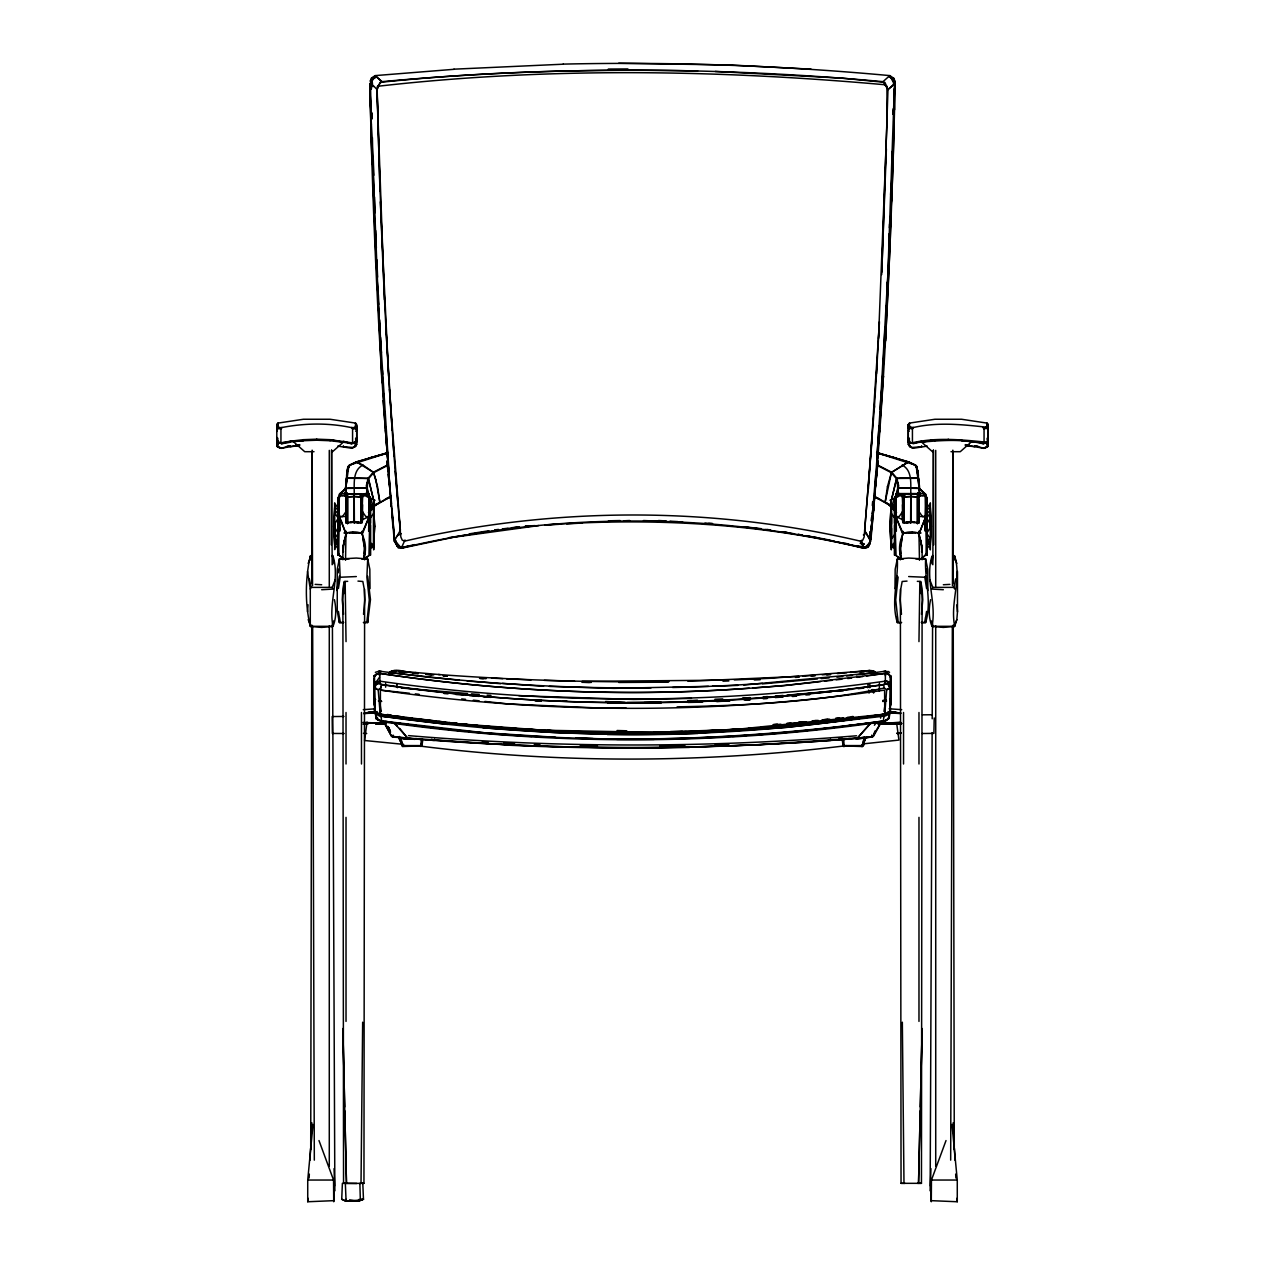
<?xml version="1.0" encoding="UTF-8"?>
<svg xmlns="http://www.w3.org/2000/svg" width="1265" height="1265" viewBox="0 0 1265 1265"><rect width="100%" height="100%" fill="white"/><g stroke="black" fill="none" stroke-linecap="round" stroke-linejoin="round"><path stroke-width="1.5" d="M337.692 446.118L351.812 448.284L355.75 446.102L356.714 444.315L356.714 424.55L355.528 423.095L330.07 419.253L303.442 419.253L277.984 423.095L276.798 424.55L276.798 446.324L281.146 448.332L299.631 444.948M276.798 442.307L277.984 443.209L277.984 447.225L281.146 448.332L290.112 445.77L290.112 446.719L299.631 445.644M356.714 425.704L355.528 423.095L355.528 426.416L356.714 427.87L356.714 441.295L354.406 443.193L330.07 439.682L316.756 439.161L303.442 439.682L303.442 440.742L280.941 442.876L276.798 441.295L276.798 437.469L277.984 438.433M334.434 599.673C336.284 608.449 336.458 617.905 333.011 626.317L321.658 627.424L310.289 626.317C304.897 603.784 305.229 578.706 310.289 556.094L311.111 555.509L308.17 563.478M318.986 1140.556L333.549 1180.039L333.707 1200.659L307.727 1201.75L307.727 1180.039L313.024 1124.395M307.522 571.448L310.289 589.079L310.289 626.317L333.011 626.317C328.188 602.757 340.143 579.038 333.011 556.094L332.189 555.509L333.96 562.482M310.289 559.984L310.289 556.094M356.714 440.046L354.406 443.193L351.607 443.73L343.4 441.216L343.4 442.276L330.07 440.742L330.07 439.682L351.607 443.73L352.571 442.876L352.571 428.898L351.433 427.491L356.714 427.87L355.591 428.582C331.588 422.7 306.272 422.826 282.079 427.491L280.941 428.898L280.941 442.876L290.112 441.216L316.756 440.22L316.756 439.161M329.28 1166.109L329.28 625.859M329.28 586.422L329.28 450.372M333.011 563.874L333.011 556.094M333.707 1200.659L333.707 1201.75L334.355 1189.922M334.703 521.623L334.703 549.643L334.83 541.847M334.656 509.4L334.703 502.885L334.83 547.081L333.707 526.272L334.83 505.447L334.83 507.834M337.945 525.244L337.945 555.224L337.945 548.678L334.703 544.187L337.945 539.776L337.945 498.189L337.945 517.464M338.214 546.812L338.214 528.264M338.214 524.263L338.214 504.956L338.214 547.571M344.222 593.57L344.238 582.153M346.025 817.364L346.025 1021.408M346.025 763.997L346.025 712.495M345.962 516.357L345.978 510.443M347.559 523.884L347.559 496.054L339.716 495.69L339.273 497.746M360.825 522.619L360.825 496.054L368.479 495.69L369.269 500.45M369.507 507.423L369.507 503.47M370.186 547.571L370.186 504.956M370.439 525.244L370.439 555.224L370.439 503.849L373.697 508.356L370.439 497.192L370.439 523.077M373.507 510.57L373.507 507.502L370.186 505.715L373.507 504.782L373.507 545.025L370.186 546.812L373.507 547.745L373.555 543.555M373.728 511.534L373.697 503.344L373.697 549.643L373.697 544.187L370.439 548.678M379.611 674.545L380.212 684.191C546.828 708.859 716.828 709.08 883.46 684.665L887.176 683.669L890.228 687.496L890.386 710.693L888.615 713.587L884.757 714.962C717.729 739.25 547.271 739.25 380.243 714.962L375.262 712.495L374.377 703.561M891.113 528.77L891.113 547.081L889.975 526.272L891.113 505.447L891.113 547.081L889.975 526.272L891.113 505.447L891.113 523.757M891.493 528.28L891.493 545.025L894.814 546.812L895.019 496.876L895.604 555.319L900 558.324L897.122 556.363M891.493 524.248L891.493 507.502L894.814 505.715L891.493 504.782L891.493 506.98L894.814 509.937M894.561 525.244L894.561 555.224L894.561 503.849L891.303 508.356L894.561 497.192L894.561 523.077M897.312 617.004L897.312 622.554L901.091 622.823M901.629 622.427L897.312 622.554C890.813 601.523 898.482 580.255 897.312 559.019L908.665 558.055L925.632 559.019L927.751 569.266L927.862 590.629M903.542 763.997L903.542 712.495M904.175 522.619L904.175 496.054L896.521 495.69L895.731 500.45M927.308 446.118L913.188 448.284L910.436 447.019L908.286 442.307L908.286 424.55L909.472 423.095L934.93 419.253L961.558 419.253L987.016 423.095L988.202 424.55L988.202 441.295L983.079 443.73C959.202 438.07 934.408 440.932 910.594 443.193L908.286 441.295L909.472 440.963L910.594 443.193C935.752 436.978 961.953 439.714 987.064 442.276M908.286 425.704L909.472 423.095L909.472 426.416L908.286 427.87L912.429 428.898L913.567 427.491C937.412 421.988 962.048 424.471 985.894 427.143L987.016 426.416L987.016 423.095L988.202 425.704M917.441 523.884L917.441 496.054L925.284 495.69L925.727 497.746M918.975 1021.408L918.975 817.364M925.632 617.004L925.632 622.554L921.853 622.728M921.236 622.364L925.632 622.554C932.115 601.523 924.462 580.255 925.632 559.019L915.844 558.893M926.802 546.812L926.802 528.264M926.802 524.263L926.802 504.956L926.802 547.571M927.055 525.244L927.055 555.224L927.055 548.678L930.313 544.187L927.055 539.776L927.055 498.189L927.055 517.464M930.344 509.4L930.313 502.885L930.313 549.643L930.313 544.187M946.014 1140.556L931.451 1180.039L931.293 1201.75L930.645 1189.922M931.989 563.874L932.811 555.509L931.04 562.482M935.721 1166.109L935.721 625.859M935.721 586.422L935.721 450.372M948.244 440.22L948.244 439.161M956.83 563.478L953.889 555.509L954.711 556.094C961.827 579.038 949.889 602.757 954.711 626.317L943.342 627.424L931.989 626.317C928.542 617.905 928.716 608.449 930.566 599.673M954.711 559.984L954.711 556.094M931.293 1200.659L957.273 1201.75L957.273 1180.039L951.976 1124.395M931.989 556.094C924.857 579.038 936.812 602.757 931.989 626.317L954.711 626.317L956.83 619.613L957.479 611.865L957.479 571.448M961.558 439.682L961.558 440.742L984.059 442.876L984.059 428.898L982.921 427.491M988.202 442.307L987.016 443.209L987.016 447.225L983.854 448.332L965.369 444.948M988.202 424.55L988.202 446.324L983.854 448.332L974.888 445.77L974.888 446.719L965.369 445.644M310.716 1149.537L311.759 625.036M311.838 583.624L312.107 451.51M362.517 517.148L362.533 511.851L362.486 521.069M379.611 675.858L379.136 671.193L375.373 672.316M879.365 691.117L879.381 683.306M902.562 519.694L902.593 504.529L902.767 522.208M919.133 517.148L919.149 511.851M331.272 544.851L331.557 450.166M362.027 535.079L362.043 531.332M918.643 535.079L918.659 531.332M918.849 523.157L919.023 504.529M919.102 516.768L919.133 510.997M900.38 589.348L901.044 1183.328L921.458 1183.328L922.122 591.04M930.154 1190.808L932.131 732.609M932.194 718.789L932.59 623.993M932.843 564.743L933.349 450.182M950.679 1160.147L952.339 627.203M952.466 585.742L952.845 450.166M379.611 674.182L379.627 673.36C501.81 691.465 626.033 697.553 749.275 688.176M869.814 687.717L869.83 684.128M371.72 117.914L371.752 114.04M888.678 713.871L889.975 712.053L889.279 713.428L889.975 712.053L884.773 714.203C717.745 738.491 547.255 738.523 380.227 714.203L376.591 713.112L374.614 710.693L374.377 679.163L374.677 676.095L377.603 673.47L373.76 675.889L374.978 676.032M375.768 711.689L380.433 714.883L380.401 690.105L381.54 684.665L379.674 683.4L376.243 684.555L374.772 687.496L378.188 689.741L380.67 688.018L381.065 686.073M409.433 693.252L380.401 690.105C547.318 714.472 717.666 714.361 884.599 690.105L884.757 714.962L890.149 711.294L891.24 675.889L890.181 676.016L890.781 701.411L889.248 717.793L883.666 721.698C717.413 745.702 547.808 745.891 381.571 721.651L381.208 716.148L379.215 715.705A7.116 3.684 1.4 0 1 375.673 712.559L376.891 711.515M362.486 497.809L362.423 496.623L362.075 522.951L353.836 521.417L346.31 522.951L346.057 499.722M368.653 531.205L369.064 494.093L366.17 495.595L368.668 495.469L369.064 494.093L369.285 495.595A32.131 1.486 -87.9 0 1 369.475 503.786M362.233 522.208L362.423 504.529L362.438 519.694M356.777 1183.487L342.388 1183.328L341.724 1199.252L346.088 1201.007L359.102 1201.007L360.319 1199.252L359.877 1183.376L363.956 1183.328L364.62 589.348M374.44 705.491L374.329 678.593L374.851 711.294L374.535 708.353M902.767 506.664L902.546 496.671L902.925 522.951L907.068 521.749L918.69 522.951L918.943 499.722M362.233 506.664L362.454 496.671M918.849 506.664L919.038 496.623L918.991 497.651M367.277 495.833L367.388 482.139L366.36 485.412L369.206 495.421A31.957 1.581 -87.6 0 1 369.538 514.476M917.837 495.975L917.884 492.828M925.98 506.838L925.3 527.141M926.075 514.839L925.284 493.84L922.786 495.595L925.68 494.109L925.237 531.268M890.196 216.457L889.817 240.065L890.781 215.493M889.153 714.409L889.595 713.27L888.267 714.045L889.501 714.077L888.757 718.884L883.429 721.651L883.792 716.148L886.275 713.903M888.109 711.515L889.327 712.559L889.248 717.793L887.651 718.362M345.851 485.444L345.74 490.788L346.926 473.157L348.555 465.789L356.493 461.915L387.991 452.538M345.155 581.473L346.041 641.624M345.535 560.284L346.009 532.106M362.66 1022.199L361.015 1183.376L345.329 1183.376L346.088 1201.007M934.218 717.951L933.886 733.384L922.122 733.51M344.539 495.817L344.633 492.259L344.539 494.156M421.83 740.12L421.704 745.48L422.194 739.693M920.208 1110.844L918.532 1183.376L922.122 1028.508L920.303 1106.922M862.651 743.52L862.208 746.492L863.41 745.607L865.307 738.207L862.271 746.492L843.518 745.971M874.257 496.228L887.666 503.644L896.553 512.578M893.09 114.419L893.232 108.616M919.117 495.88L919.212 492.48M925.806 524.659L925.284 530.636M369.064 529.545L369.475 514.918M881.8 272.117L887.983 89.546L884.931 82.383L842.079 78.145L715.215 71.457M883.46 684.665L884.33 688.018L886.812 689.741L889.801 688.35L888.773 684.555L885.326 683.4L885.358 682.215M902.514 497.809L902.546 496.671M885.326 683.4L885.389 674.593M918.959 641.624L919.845 581.473M893.122 135.466L890.117 243.797L885.468 341.155C887.334 259.246 894.561 177.622 894.213 95.618L894.561 109.865M891.936 180.8L891.287 202.258L892.078 179.377M892.473 163.264L893.232 137.917M893.707 122.326L894.94 81.102L893.77 78.272L889.848 75.615C781.296 65.574 672.158 61.621 563.162 64.12M366.85 488.258L368.447 478.882L374.899 505.462L368.447 512.578M890.655 194.81L890.781 190.873M891.825 157.445L892.015 151.531M918.928 496.734L919.323 484.938L916.445 465.789L908.507 461.915L877.009 452.538M886.385 148.891L881.689 274.6M892.473 167.945L892.616 164.134M346.151 480.147L348.049 466.532C344.823 475.292 350.168 488.67 339.795 493.619L338.925 500.339L339.716 529.482M885.389 675.842L885.8 671.177L889.153 674.435L890.766 678.056L890.228 687.496L886.654 689.773L884.773 714.203L736.277 729.383L655.381 732.356L543.539 730.205L460.191 723.928L380.227 714.203L376.591 713.112L374.614 710.693M888.726 245.252L889.184 233.645M889.422 227.827L889.564 223.968M917.647 496.955L917.789 493.318M888.678 266.409L890.734 215.856M368.748 528.375L369.111 520.073M897.676 497.256L897.612 482.139L898.64 485.412L895.81 495.421A31.957 1.581 87.6 0 0 895.462 514.476M890.56 705.491L890.766 677.993M878.511 338.435L887.05 120.76L886.939 86.241L884.472 84.708C716.211 69.733 546.069 67.092 378.061 86.241L377.176 89.673C380.844 238.974 387.043 388.292 400.847 537.024L402.302 540.266L405.243 540.993C554.291 506.585 710.756 506.063 859.757 541.009L862.698 540.266L864.153 537.024L874.495 405.907M885.769 311.743L886.053 305.83M887.002 286.127L887.192 282.19M897.723 495.833L897.944 491.326M309.119 1178.031L309.324 1174.094M310.004 1160.274L310.573 1148.43M310.874 1142.516L311.838 1122.782M838.584 542.147L866.13 548.188L870.035 544.092L873.562 510.728L879.048 425.641M422.621 739.661L422.162 744.879L420.929 746.492L421.087 743.52M885.453 329.2L882.132 384.497M886.18 315.459L886.797 303.663M887.413 291.883L888.236 276.165M890.228 706.202L891.256 699.292L889.738 699.482L891.208 699.482L889.754 702.581L890.181 700.668M918.959 496.418L919.149 492.67M334.83 505.447L333.707 526.272L334.83 547.081M334.577 1185.985L334.071 1168.607M930.17 541.847L930.17 547.081L931.293 526.272L930.17 505.447L930.17 528.77M338.214 572.824L338.419 568.997M370.028 588.684L369.823 569.266L367.688 559.019L356.335 558.055L339.368 559.019L337.249 569.266L337.138 590.629M879.444 321.674L868.375 489.112M884.994 327.429L882.211 385.872M876.503 373.728L879.349 323.587M870.921 539.459C885.105 387.96 891.493 235.717 895.193 83.585L893.77 78.272L894.829 85.277L889.848 75.615L889.501 77.197L891.556 77.94M890.845 194.968L891.73 179.551M874.336 408.121L876.961 366.312M368.7 529.466L369.127 522.809M879.839 422.731L880.582 411.093M881.088 403.329L881.705 393.636M880.124 409.496L887.84 274.932L894.481 83.98L887.983 89.546L883.002 81.656C716.464 66.492 548.536 66.333 381.998 81.656L375.294 75.773L370.677 82.873L377.017 89.546L379.959 190.841M881.326 721.777L872.328 737.1L871.727 735.171L872.897 736.072L871.585 737.1L835.849 740.088L830.631 740.136L830.409 739.092L830.82 740.452C695.687 750.256 559.857 750.003 424.755 739.74L398.696 737.542L399.455 736.483M421.261 740.215L420.881 745.591L402.649 745.591L400.626 738.333L415.584 739.266M422.463 739.408L422.162 744.879L422.273 743.614L421.024 745.006M876.772 458.974L881.136 393.968L883.46 376.053L873.562 510.728M307.522 611.865L308.043 604.765M930.929 1168.607L930.423 1185.985M875.649 474.77L870.336 540.503L868.865 546.18L867.505 547.492L869.355 544.061L863.679 548.045C712.322 511.645 552.742 512.357 401.321 548.045L394.664 540.408C380.275 389.051 373.238 237.108 369.839 85.103L378.504 306.762L389.288 476.004M877.42 458.404L878.1 449.075M878.527 443.477L879.491 430.432L878.606 442.07M872.265 437.453L864.643 530.351L870.336 540.503L866.193 533.15L863.378 534.905M877.277 459.511L878.163 447.873M344.08 540.234L343.147 552.062L343.036 546.116L345.724 535.949M930.17 547.081L931.293 526.272L930.17 505.447M925.3 529.482L925.711 494.583L919.702 488.654L918.611 478.66M307.727 1201.75L308.028 1198.287M868.691 545.073L870.304 540.313L871.632 524.928M871.965 521.085L874.115 496.086M872.17 519.931L873.514 504.545L872.154 513.543M877.546 466.832L877.831 460.776L877.72 465.077L891.683 472.272L897.027 478.423L898.688 487.974L897.344 492.291L898.688 487.974L914.927 487.911L919.339 488.464L924.952 493.587L896.648 493.556L898.688 487.974L919.339 488.464L916.081 465.488L908.507 461.915L876.582 452.57M872.297 505.478L872.66 501.604M869.656 535.364L870.004 531.711M874.684 493.16L877.673 465.615L891.382 472.715L896.506 478.787L890.101 505.462L874.289 496.655M367.688 576.144L370.471 599.563L367.688 622.554L366.882 622.238L369.285 599.942L366.882 577.251L367.688 559.019L361.6 558.94M874.637 493.666L876.787 474.343M346.389 478.66L346.072 496.734M384.449 299.71L377.017 89.546L377.365 86.558L381.793 81.498L375.294 75.773M367.04 721.999L364.589 740.499L403.693 744.373M867.664 687.701L868.138 684.286M926.122 553.991L921.553 559.193M363.782 553.722L364.62 548.014L362.66 534.684L361.458 533.324A12.002 6.04 0 0 0 346.041 533.324L342.878 548.014L342.878 559.747M900.38 559.826L900.38 548.014L902.34 534.684L903.542 533.324A12.002 6.04 0 0 1 918.959 533.324L922.122 548.014L922.122 559.747M921.568 551.825L922.122 548.014M871.063 520.737L871.617 517.132M338.419 588.525L340.19 577.251L339.368 559.019L349.156 558.893M869.593 537.119L870.494 531.395M871.095 527.568L871.696 523.757M883.966 711.452L884.63 707.214M415.837 739.045L398.791 737.574L402.729 746.492L421.482 745.955M924.826 622.238L926.581 611.406M902.261 538.036L899.763 552.062L901.044 557.912M339.368 576.144L337.249 588.051L337.249 611.137L339.368 622.554L343.147 622.728M843.059 743.599L844.135 746.492L842.949 745.401L842.427 739.962M349.235 467.101L349.599 465.125L356.493 461.915L388.418 452.57M434.591 739.092L434.18 740.452L424.755 739.74M954.711 589.079L953.905 587.387L955.66 578.817M363.529 614.316L364.826 599.91L364.209 588.905L362.834 581.489L357.963 581.094M921.458 614.316L922.77 599.91L922.138 588.905L920.762 581.489L917.315 581.331M369.317 555.398L369.981 496.876L369.396 555.319L365 558.324L367.878 556.363M363.956 557.912L365.237 552.062A51.818 39.689 0 0 0 362.77 535.933M890.354 701.822L889.88 703.972L890.022 701.869M362.122 534.526L369.254 516.547L365.87 516.61L362.185 511.313M863.141 741.701L864.122 738.033L865.26 738.349M332.205 626.95L333.96 620.625M862.351 745.591L863.505 745.306L862.351 745.591L864.39 738.27L865.434 738.349L862.351 745.591L844.119 745.591L843.739 740.136M861.591 746.492L863.236 744.01M363.656 556.995L365.237 552.062L362.739 538.036M889.801 712.337L890.054 711.547L888.568 711.847M889.327 712.559L888.931 713.681A7.116 3.684 -1.4 0 1 883.792 716.164L785.834 727.517L697.901 733.099M371.594 79.853L370.171 85.277L372.163 82.636M890.339 684.855L888.852 681.867L885.389 680.697L889.943 683.226L888.852 681.867L885.389 681.139L884.156 684.491C717.682 707.847 547.966 709.175 381.54 684.665M341.724 1199.252L345.377 1201.038L346.057 1199.331M321.658 589.727L333.011 589.079L332.205 587.387L335.13 579.971M372.511 82.952L371.262 89.23M953.905 626.95L956.83 619.613M889.374 713.318L890.086 711.547M359.149 1199.331L358.422 1201.07L345.377 1201.038M377.017 89.546L380.069 82.367C485.475 71.235 591.72 68.958 697.648 70.935M873.688 734.19L875.143 730.791M869.735 724.039L857.433 738.064L871.933 737.131L873.641 736.072L881.926 720.955M401.321 548.045L405.006 539.981M310.289 589.079L311.095 587.387L309.34 578.817M929.87 579.971L932.795 587.387L931.989 589.079L943.342 589.727M377.745 680.965L375.072 683.653L379.611 677.107M374.677 684.855L376.148 681.867M374.693 685.266L376.164 682.309L379.611 681.139C547.113 705.317 717.856 704.589 885.389 681.139M538.827 525.576L453.692 537.245L401.211 548.283L398.301 547.966L394.253 541.151L400.357 530.241L389.446 389.335M401.211 548.283L408.69 545.895M987.016 442.197L988.202 440.046L985.894 443.193L983.079 443.73L984.059 442.876M883.966 716.86L884.535 715.864M376.717 711.895L374.978 711.547L375.847 712.986M346.199 511.313L342.515 516.61L339.131 516.547L338.403 496.876L338.403 554.402L343.447 559.193M902.815 511.313L899.13 516.61L895.747 516.547L902.435 532.059L905.787 533.15L915.828 533.15M334.703 508.356L337.945 503.849M370.186 518.176L373.507 513.59M894.814 534.352L891.493 538.937L891.493 513.59L894.814 518.176M926.581 588.525L924.81 577.251L925.632 576.144M374.677 676.095L375.863 674.482L379.611 673.312L379.215 671.177L428.076 677.202L500.481 683.717M388.703 673.423C395.344 666.149 407.694 674.055 415.979 672.553M874.384 725.225L876.613 722.268M431.428 739.266L434.385 740.088C569.408 750.604 705.206 749.655 840.245 739.756L851.155 738.871L849.764 738.554M368.842 512.926L374.187 506L390.711 496.655M368.7 512.151L370.487 509.842M391.865 735.408L391.85 736.325L398.491 737.289M276.798 424.898L277.984 423.443M276.798 425.704L277.984 423.095L277.936 428.582L280.941 428.898L277.984 426.416L276.798 427.87L282.079 427.491M276.798 426.89L277.984 425.435L276.798 427.87L276.798 424.55M277.984 427.238L276.798 431.476M908.286 424.898L909.472 423.443M909.472 425.435L908.286 426.89L913.567 427.491L909.424 428.582L910.594 427.143L908.286 427.87L908.286 424.55M908.286 428.693L909.472 427.238M908.286 442.307L909.472 445.217L908.286 444.315L910.436 447.019L908.286 444.315L908.286 430.084L909.472 428.629M338.214 509.937L335.209 513.59L338.214 518.176L335.209 523.109L335.209 528.28L338.214 533.292L335.209 537.989L338.214 541.831L335.209 545.009M857.433 738.064L871.126 722.821M355.75 431.254L356.714 430.084L355.528 428.629M395.091 671.541L396.072 670.577L395.265 671.146M372.432 507.724L374.503 505.794L372.179 507.882M277.984 443.209L276.798 446.324L280.277 447.573M338.214 507.123L335.209 509.811L335.209 506.996M926.802 545.405L929.791 542.717L929.791 547.239M887.129 713.587L889.248 711.689M883.002 81.656L889.595 75.758L894.228 81.925L893.074 85.198L887.983 89.546M370.186 509.937L373.507 506.98M894.814 542.59L891.493 545.563L891.493 547.745L894.814 546.812M332.537 451.7L343.653 441.896M971.378 441.896L960.261 451.7L950.995 451.7M895.209 713.239L899.652 713.001M887.587 719.374L885.484 721.145L873.862 722.552M388.988 673.913L390.3 672.822M355.528 438.433L356.714 437.516M355.528 439.825L356.714 438.908M987.016 438.433L988.202 437.516M987.016 439.825L988.202 438.908M985.894 443.193L988.202 441.295M734.285 679.938L771.365 678.23L869.83 670.529L872.992 672.537L873.989 671.778L875.665 672.616L876.772 674.087M889.769 712.068L884.773 714.203M390.316 493.16L387.327 465.615L373.618 472.715L368.495 478.787L374.899 505.462L390.743 496.228M374.899 505.462L379.5 502.379M459.369 680.27L391.027 672.759L393.889 670.624L440.125 674.64M921.616 558.324L926.597 554.402L926.597 496.876L926.043 528.517A29.538 1.044 88.3 0 1 926.138 554.402M375.152 75.615L371.325 78.13L370.171 85.277L373.475 77.94L375.499 77.197L375.152 75.615L454.151 69.29M988.202 427.87L984.059 428.898L985.894 427.143L987.064 428.582L987.016 426.416L988.202 427.87L987.016 425.435L988.202 426.89M415.679 738.523L414.193 739.424L416.865 738.507M908.507 461.915L891.683 472.272L908.507 461.915L915.401 465.125L915.765 467.101M871.047 690.279L873.783 691.813L874.7 690.801L873.862 689.963M391.106 671.652L389.24 672.727L393.02 671.636L391.027 672.759M871.585 737.1L873.15 736.325M372.78 79.189L375.167 77.845M354.2 494.156L340.048 493.587L345.661 488.464L348.919 465.488L356.493 461.915L373.317 472.272L362.881 465.03C352.318 470.501 354.453 484.131 354.2 494.156L368.352 493.556L366.312 487.974L367.973 478.423L373.317 472.272L387.28 465.077L387.201 460.713L387.454 466.832M376.243 684.555L379.611 681.139L379.674 683.4M355.75 446.102L351.812 448.284L352.809 447.478L343.4 446.782L343.4 445.77M397.257 535.791L401.274 533.656M888.267 714.045L889.342 713.476M889.975 500.308L893.232 498.616M379.215 715.705L381.508 714.551L379.31 713.982M359.402 496.291L367.751 492.686M904.301 523.077L911.164 521.417L918.69 522.951M359.703 496.734L368.099 493.239M377.349 718.362L376.243 718.884L375.689 716.781M362.106 519.804L369.254 516.547L362.565 532.059L359.213 533.15L349.172 533.15M349.599 465.125L387.754 452.933M359.102 1201.007L363.466 1199.252L362.802 1183.328M343.764 622.364L339.368 622.554L339.368 617.004M984.723 447.573L988.202 446.324L987.016 443.209M352.603 1200.975L363.466 1199.252L358.422 1201.07L349.583 1199.821M375.31 711.278L363.64 713.65M375.863 674.482L379.627 673.36C525.465 695.307 674.119 698.659 820.653 681.582M389.43 672.49L393.684 670.75L389.905 671.81M368.795 458.088L388.181 453.06M544.646 524.975C651.475 517.496 759.474 523.077 863.789 548.283L863.378 547.508L867.379 546.496M861.639 745.591L862.777 745.306M855.662 738.839L864.469 736.91M392.039 509.542L394.696 540.313L397.131 546.053L401.622 547.508L414.983 544.614M908.665 533.261L912.524 532.423M375.405 713.27L376.164 718.757L381.287 720.923C547.619 745.085 717.382 745.085 883.713 720.923L885.8 720.481M884.33 688.018C816.32 702.138 746.397 705.427 677.091 706.866M352.571 442.876L356.714 441.295L355.528 440.963M363.846 713.175L375.246 711.341M866.225 737.558L871.617 736.562M286.839 446.371L290.112 445.77M883.492 714.551C717.666 742.033 547.46 739.487 381.208 716.148L412.548 718.884M906.23 523.157L911.211 522.287M365.364 713.001L375.373 711.499M847.265 717.413L853.069 716.464M469.394 533.83L488.859 530.762M449.439 537.546L488.337 531.6M492.227 531L496.117 530.414M505.842 528.928L519.456 526.841M866.825 716.622L819.356 722.6L748.674 728.767M872.534 715.816L876.345 715.263M880.155 714.725L885.88 713.903M857.196 677.344L862.841 676.538M866.588 676.016L885.373 673.36L889.153 674.435L890.354 676.048L887.382 673.518M883.713 671.462L885.8 671.177L856.421 674.862M374.282 711.689L368.858 712.416L369.886 713.239M882.812 700.415L886.275 699.94M882.685 701.474L886.37 700.984M883.95 701.3L885.737 701.063M885.516 701.095L886.591 700.952M868.454 716.575L785.644 725.904L760.439 727.628M872.218 716.069L877.863 715.31M494.678 529.909L498.489 529.418M502.316 528.928L508.056 528.201M511.882 527.711L517.606 526.983M884.504 701.237L885.326 701.126M836.924 677.202L842.775 676.506M846.68 676.032L852.531 675.336M855.662 718.805L769.99 727.707L728.308 730.348M808.05 730.474L769.294 734M811.924 730.016L817.728 729.32M823.531 728.608L829.334 727.913M833.208 727.454L839.027 726.743M844.83 726.047L850.633 725.351M854.507 724.877L860.311 724.181M864.185 723.722L869.988 723.011M806.438 721.746L786.877 723.833M812.288 721.05L818.139 720.37M827.911 719.216L822.044 719.911L829.793 719.2M835.722 718.299L839.612 717.856M883.713 720.923C781.691 734.839 678.641 741.527 575.67 738.191M303.442 439.682L290.112 441.216L290.112 442.276L281.921 443.73L277.936 442.276L281.921 443.73L280.941 442.876M295.82 445.106L299.631 444.663M868.66 716.512L769.99 727.707L748.611 728.703M872.534 716.085L886.085 714.535M856.674 738.886L864.122 738.033M824.527 681.155L832.244 680.285M836.118 679.858L841.905 679.21M847.708 678.562L851.566 678.135M917.441 532.865L920.193 532.565M846.506 745.638C704.131 763.174 559.747 763.918 417.387 745.733M863.995 743.788L898.941 740.072L896.664 723.327M352.571 428.898L355.591 428.582L354.406 427.143L356.714 426.89L355.528 423.443M852.325 689.298L786.972 695.197M858.081 688.698L863.821 688.097M792.254 696.398L796.144 695.987M850.523 672.411L869.308 670.561L869.893 671.557L868.928 670.577L870.747 670.561L873.34 670.877L875.095 671.826L871.316 670.75L872.882 672.474L877.704 673.897L876.044 672.917M917.647 533.292L921.062 532.96M529.118 525.702L525.275 526.066L535.158 525.607M773.484 724.529L777.358 724.165M787.067 723.248L790.957 722.884M798.721 722.141L802.611 721.777M812.32 720.844L816.21 720.481M835.627 718.647L843.391 717.903M872.328 737.1L757.118 744.816L689.472 747.077M762.574 683.891L817.364 678.973M821.27 678.609L829.097 677.914M829.84 674.229L822.171 674.814M837.367 673.581L846.759 672.759M917.552 1183.36L921.458 1183.328M776.584 696.161L782.497 695.671M788.395 695.197L831.722 691.623M907.037 581.094L902.166 581.489L900.791 588.905L900.174 599.91L901.471 614.316M795.448 677.423L799.369 677.123M811.118 676.19L815.04 675.874M826.788 674.957L830.71 674.64M860.105 672.332L864.027 672.015M375.942 712.796L368.921 713.302L376.812 712.764M753.134 687.891L783.952 685.693L885.373 673.36L885.389 674.34M763.839 696.857L767.697 696.588M775.398 696.035L783.114 695.465M839.043 738.602L842.364 738.365M363.292 709.665L374.456 708.874M365.19 713.539L370.756 713.144M345.424 1183.202L343.542 1183.328L342.878 591.04M901.044 1183.328L904.949 1183.36M903.4 558.94L897.312 559.019L895.177 569.266L894.972 588.684M363.909 622.823L367.688 622.554L367.688 617.004M717.793 730.538L702.075 730.996L713.65 730.332M727.486 729.873L737.179 729.209M748.801 728.419L756.565 727.897M798.721 676.395L687.939 681.282M802.627 676.127L814.36 675.336M773.121 724.75L780.979 724.228M726.648 736.847L671.889 739.029M732.467 736.451L746.034 735.55M753.782 735.028L763.475 734.396M740.879 729.273L727.201 730.063M737.906 685.393L712.369 686.263M743.757 685.029L873.973 672.759L872.992 672.537M744.152 699.513L749.987 699.15M763.586 698.28L767.476 698.043M775.239 697.553L783.019 697.047M792.728 696.446L796.618 696.193M864.39 738.27L848.325 738.57M857.891 738.586L861.623 738.349M687.749 700.763L697.458 700.178M837.43 691.307L843.138 690.975M744.057 698.011L749.797 697.679M763.19 696.92L767.017 696.699M805.852 694.975L809.584 694.77M744.12 699.877L749.876 699.545M763.285 698.786L767.112 698.565M943.342 584.746L949.857 584.383M545.009 525.07L558.782 524.327M566.657 523.9L582.422 523.046M602.108 521.986L606.046 521.781M623.756 520.816L629.67 520.5M363.371 622.427L366.882 622.238M701.743 731.297L717.413 730.538M901.06 722.979L878.052 724.086L901.06 724.118M453.914 69.18L563.257 64.199M682.562 731.771L655.365 733.036L688.872 731.803M727.249 729.699L736.957 729.241M897.122 733.494L900.996 733.305M717.081 701.443L728.719 700.921M746.144 700.146L750.034 699.972M340.19 577.251L356.335 576.555M347.701 581.331L344.238 581.489L342.862 588.905L342.246 599.91L343.542 614.316M332.205 587.387L311.095 587.387M953.905 587.387L932.795 587.387M714.931 699.26L722.726 698.944M714.994 701.126L728.64 700.589L715.089 701.11M722.979 681.187L728.846 680.949M754.304 679.969L760.186 679.732M742.523 697.948L750.287 697.648M879.396 723.28L900.965 722.457M879.222 723.264L900.364 722.442M700.699 731.36L722.394 730.569M897.233 733.4L901.06 733.257M728.45 680.127L582.106 681.361M693.947 701.759L703.546 701.458M715.595 744.974L728.893 744.563L715.089 744.895M686.689 702.312L702.36 701.854M716.085 701.458L729.794 701.063M363.071 724.054L366.85 723.959L363.45 724.118M378.156 723.659L383.801 723.501L383.801 721.73M687.875 701.901L697.553 701.648M608.433 520.816L620.071 520.548M863.378 547.508L865.56 547.46L870.747 541.151L870.304 540.313M679.558 745.702L659.824 746.16L684.918 745.702M708.432 686.342L613.936 688.366L549.421 686.421M688.176 702.423L697.758 702.233M654.163 739.393L616.735 739.393M691.449 698.422L633.607 699.434L518.824 695.703M625.89 707.752L602.251 708.163L508.135 703.941L484.906 701.427M577.852 731.787L627.108 732.229M670.513 731.518L682.341 731.312M360.588 1199.299L363.466 1199.252M644.106 702.565L661.121 702.375M627.203 702.565L660.662 702.249M922.438 714.836L932.305 714.741M343.954 716.449L332.173 716.559L332.379 733.447L344.191 733.51M668.979 681.661C592.067 682.594 515.092 680.096 438.386 674.498M618.743 682.468L667.967 682.167M608.291 69.053L627.914 68.943M376.496 724.086L385.825 724.054M628.42 733.178L649.593 733.068M364.035 724.102L367.941 724.102M375.768 724.07L385.556 724.039M314.005 451.7L304.738 451.7L293.622 441.896M607.516 702.881L661.326 702.881M384.797 722.884L363.877 722.884M880.187 722.884L901.091 722.884M363.798 723.501L367.878 723.501M385.351 723.501L375.642 723.501L385.556 723.801M877.704 723.501L901.929 723.501M307.727 1180.039L333.549 1180.039M931.451 1180.039L957.273 1180.039M879.444 724.039L900.965 724.102M918.754 516.5L925.869 516.547L918.738 534.526L925.869 516.547L922.485 516.61L918.801 511.313M626.207 732.815L571.764 731.834M618.68 63.25L729.589 64.974L811.118 69.18M580.176 745.718L597.491 746.002M574.531 681.218L544.298 680.38M581.9 682.309L589.506 682.452M375.832 722.9L384.955 723.074M587.324 745.733L597.175 745.939M897.17 732.957L901.028 733.036L897.391 732.941M535.759 700.367L541.594 700.51M562.988 701.047L566.878 701.142M605.777 702.107L625.226 702.597L605.603 701.49M583.45 682.246L591.245 682.452M617.051 730.506L626.776 730.791M604.496 732.957C538.985 731.866 473.584 726.822 408.595 718.71M543.555 686.247L467.196 681.06M535.206 701.063L541.088 701.221M564.522 731.265L548.978 730.585M582.058 731.787L607.39 732.546M607.358 734.159L554.687 732.577L483.056 727.865M531.063 679.922L506.585 678.846M531.917 736.467L498.505 734.348M555.588 737.274L484.274 732.735L381.287 720.923L381.35 721.714L375.752 717.793L375.673 712.559M579.259 738.096L593.064 738.57M407.409 738.491L403.488 738.365L407.172 738.634M316.756 440.22L330.07 440.742M362.913 722.426L385.841 723.28M364.035 722.947L367.941 723.106M513.353 743.646L503.723 743.203M534.257 744.484L539.965 744.706L536.06 744.5M908.665 576.555L924.81 577.251M643.474 520.532L665.184 521.496M669.138 521.67L682.942 522.287M708.606 523.425L712.559 523.599L704.905 523.125M547.334 730.538L564.317 731.328M491.547 678.119L502.822 678.673M482.123 742.081L488.021 742.397M480.241 678.388L486.076 678.688M510.696 743.14L514.602 743.346M517.164 728.846L474.296 725.446M524.959 729.273L536.66 729.921M548.362 730.553L563.953 731.407M658.496 520.516L666.228 520.943M670.102 521.164L677.834 521.607M315.143 584.383L321.658 584.746M363.419 733.321L366.724 733.51M516.879 728.814L505.605 727.992M524.532 729.304L536.028 730.016M508.198 744.832L392.672 737.1L391.802 736.309L407.567 738.064L399.693 728.403M490.978 726.758L498.71 727.264M508.372 727.913L516.104 728.419M527.711 729.178L537.372 729.826M443.288 675.937L447.098 676.19M479.514 678.388L483.341 678.657M888.188 712.764L896.079 713.302L889.69 711.278M889.105 708.779L901.708 709.665M887.951 712.701L899.747 713.539M362.075 1183.202L363.956 1183.328M375.61 699.529L373.776 699.387L374.282 701.996M488.828 726.695L498.141 727.422M403.567 737.859L407.472 738.159M418.114 739.234L421.103 739.472M444.094 693.52L448 693.837M455.811 694.485L463.607 695.118M469.457 695.608L479.214 696.398M483.119 696.715L490.931 697.363M414.351 738.918L399.582 738.428L398.696 737.542L402.792 746.492L400.879 738.033L408.326 738.886M401.242 688.018L467.591 693.52M471.481 693.853L479.293 694.501M487.104 695.133L490.994 695.465M398.949 671.889L404.753 672.395M426.005 674.245L433.737 674.909M443.398 675.763L447.272 676.095M465.204 731.376L414.651 725.462M469.125 731.723L480.874 732.767M484.795 733.115L494.583 734M449.644 723.011L457.124 723.738M462.721 724.276L470.185 724.987M475.782 725.525L483.246 726.252L475.387 725.43M343.938 532.96L347.353 533.292M399.108 671.541L406.792 672.347M426.036 674.34L431.808 674.941M434.148 721.082L426.289 720.259L434.085 721.256M438.07 721.509L443.968 722.125M449.866 722.742L457.709 723.564M461.646 723.975L469.489 724.813M415.236 693.884L419.11 694.295M461.693 698.913L465.552 699.324M473.3 700.162L479.103 700.794M743.82 526.762L761.372 528.691M344.807 532.565L347.559 532.865M392.53 716.085L378.899 714.535L376.243 712.907M396.419 716.543L402.254 717.208M406.16 717.65L411.995 718.314M415.885 718.757L423.68 719.659M427.57 720.101L433.405 720.765M439.255 721.445L445.09 722.109M448.98 722.552L456.776 723.438M462.611 724.118L470.406 725.003M965.369 444.663L969.18 445.106M438.006 721.698L443.873 722.378M743.662 526.936L761.119 528.976M765.009 529.434L768.883 529.877M400.879 738.033L409.401 739.029M375.183 700.51L375.246 702.581L374.219 701.411L374.203 675.921M381.208 716.148L447.557 724.434M379.136 671.193L381.508 671.494M380.749 701.269L378.377 700.952L381.666 701.379M890.734 711.689L896.158 712.416L889.627 711.499M379.484 701.095L381.445 701.363M376.258 711.816L374.914 711.562L375.863 714.409M375.072 699.45L373.855 699.782M381.824 720.844L377.966 720.291L377.27 717.287M385.683 721.382L391.486 722.204M395.344 722.742L401.132 723.564M405.006 724.102L410.793 724.924M766.97 529.45L770.638 529.988M783.446 531.869L787.099 532.407M889.754 711.341L901.154 713.175M378.188 714.266L381.065 714.725M387.296 714.472L391.185 715.105M397.02 716.053L402.855 717.002M406.745 717.65L412.58 718.599M782.482 531.79L794.167 533.783M798.057 534.447L801.947 535.111M805.837 535.775L821.412 538.431M798.278 534.336L802.01 535M805.758 535.648L816.969 537.641M353.789 522.287L358.77 523.157M974.888 445.77L978.161 446.371M860.358 543.049L864.137 543.792M909.424 442.276L913.393 443.73L921.6 441.216L921.6 442.276L934.93 439.682L934.93 440.742M844.814 543.223L848.594 543.982M858.034 545.879L863.695 547.018M822.139 538.574L829.698 540.123M827.136 539.681L834.758 541.325M352.476 532.423L356.335 533.261M876.819 453.06L896.205 458.088M860.358 543.476L864.09 544.298M877.246 452.933L915.401 465.125M392.925 737.1L391.612 736.072L393.415 737.1L393.273 735.171L392.103 736.072L393.383 736.562M401.622 547.508L397.131 546.053L396.056 540.772M896.901 493.239L905.297 496.734M897.249 492.686L905.598 496.291M842.711 746.176L843.518 746.492M902.894 519.804L895.747 516.547L902.878 534.526M360.699 523.077L357.932 521.749L346.31 522.951L346.246 516.5L339.131 516.547L338.957 528.517A29.538 1.044 -88.3 0 0 338.862 554.402M356.493 461.915L362.881 465.03M371.768 498.616L375.025 500.308M909.25 446.102L913.188 448.284L912.192 447.478L921.6 446.782L921.6 445.77M902.119 465.03C912.682 470.501 910.547 484.131 910.8 494.156M887.872 671.336L889.564 672.3M871.648 689.884L873.783 691.813M376.733 714.045L374.993 711.989C377.555 719.453 373.412 705.127 376.116 716.796M343.384 558.324L339.083 555.398L338.878 553.991M908.286 441.295L909.472 442.197M276.798 441.295L279.106 443.193M909.472 438.433L908.286 437.516M908.286 438.908L909.472 439.825M908.286 440.046L909.472 440.963M276.798 438.908L277.984 439.825M874.684 672.806L875.997 673.897M373.491 86.526L370.519 84.012L371.989 163.897L369.807 83.585L371.309 124.903M921.347 441.896L932.463 451.7M370.186 542.59L373.507 545.563M926.802 507.123L929.791 509.811L929.791 506.996M892.821 507.882L890.513 505.794L892.568 507.724M338.214 545.405L335.209 542.717L335.209 547.239M397.4 726.094L394.949 723.786L407.567 738.064M842.933 745.101L843.17 740.057M374.772 687.496L376.338 689.109M929.791 545.009L926.802 541.831L929.791 537.989L926.802 533.292L929.791 528.28L929.791 523.109L926.802 518.176L929.791 513.59L926.802 509.937M375.752 717.793L377.365 719.722M908.286 430.084L909.25 431.254M988.202 431.476L987.016 427.238M987.016 423.443L988.202 424.898M355.528 425.435L356.714 426.89M355.528 427.238L356.714 428.693M888.836 682.309L890.323 685.266M894.513 509.842L896.3 512.151M896.158 512.926L890.813 506L885.5 502.379L890.101 505.462L896.553 478.882L898.15 488.258M876.866 674.213L871.316 670.75M897.312 576.144L898.118 577.251L895.715 599.942L898.118 622.238M927.055 503.849L930.313 508.356M891.303 544.187L894.561 548.678M383.137 721.05L391.359 736.072L385.003 723.39M401.321 742.381L403.266 745.971M389.003 728.308L387.659 726.268L390.442 731.866M381.034 716.86L380.386 713.887M389.952 730.047L388.276 727.106L390.506 732.245M860.5 541.056L863.679 548.045L861.607 540.455M380.465 710.139L381.034 711.436L379.674 701.126L380.227 703.972M308.17 619.613L311.095 626.95M919.291 535.949L921.964 546.116L921.853 552.062L920.92 540.234M893.406 79.853L894.719 83.49M339.716 530.636L338.846 502.695L339.716 493.84L342.214 495.595L339.32 494.109L338.925 514.839M401.764 744.026L402.223 745.306M901.344 556.995L899.763 552.062A51.818 39.689 0 0 1 902.23 535.933M931.04 620.625L932.795 626.95M339.763 531.268L339.194 524.659M896.347 531.205L895.936 494.093L898.83 495.595L896.332 495.469L895.936 494.093L895.715 495.595A32.131 1.486 87.9 0 0 895.525 503.786M374.045 700.067L374.772 706.202M375.12 703.972L374.661 701.838L375.088 704.542M872.85 689.472L873.625 693.078M895.699 555.398L895.019 523.046M338.419 611.406L340.174 622.238M900.38 548.014L901.218 553.722M342.878 548.014L343.432 551.825M868.676 690.105L869.102 693.094M918.849 480.147L916.951 466.532L919.26 490.788L919.165 485.444M396.831 684.112L397.337 687.701M388.213 474.343L390.142 491.721M399.092 516.405L400.357 530.241M394.253 541.151L383.074 400.594M844.087 746.492L842.901 745.401L842.537 739.408M956.973 1198.287L957.273 1201.75M382.726 384.639L381.73 369.744M383.516 393.937L383.991 399.519M390.885 496.086L391.549 503.77M391.059 506.269L385.714 426.59M395.233 471.054L397.795 501.794M378.188 689.741L380.227 714.203M381.856 370.044L382.599 379.721M383.627 393.257L383.928 397.131M385.525 430.432L387.722 459.511M956.957 604.765L957.479 611.865M392.956 440.916L394.063 455.859M392.182 430.321L385.762 325.279M895.873 522.809L896.3 529.466M381.777 370.092L382.647 383.738M383.279 393.494L383.912 403.235M384.418 411.03L385.161 422.731M339.605 525.449L339.02 506.838M388.64 376.148L380.338 201.878M381.413 352.982L380.544 337.455M382.425 370.424L382.647 374.298M926.581 568.997L926.786 572.824M381.271 362.296L375.104 238.294L371.768 138.581M391.913 508.815L392.735 525.07M378.362 294.539L378.852 304.296M379.658 319.903L380.148 329.659M953.162 1122.782L954.126 1142.516M954.427 1148.43L954.996 1160.274M955.676 1174.094L955.881 1178.031M920.461 494.156L920.367 492.259L920.461 495.817M895.889 520.073L896.252 528.375M367.071 491.326L367.324 497.256M376.353 248.098L375.658 230.53M376.844 259.72L377.603 277.13M346.009 497.651L345.962 496.623L346.151 506.664M381.856 381.477L377.27 281.399M347.211 493.318L347.353 496.955M345.978 504.529L346.151 523.157M373.286 159.501L373.823 175.282M374.551 196.992L375.072 212.773M373.175 159.137L373.839 205.895L372.4 137.632M371.863 113.708L372.005 119.037M371.863 112.49L372.021 118.309M893.738 89.23L894.228 109.233M344.697 1106.922L342.878 1028.508L346.483 1183.376L344.792 1110.844M918.991 532.106L919.038 534.099M893.232 110.134L893.296 113.929M902.34 1022.199L903.985 1183.376M918.959 533.324L919.465 560.284M347.116 492.828L347.163 495.975M902.957 531.332L902.973 535.079M902.514 521.069L902.467 511.851L902.483 517.148M346.341 531.332L346.357 535.079M345.867 510.997L345.898 516.768M331.667 450.182L332.157 564.743M332.41 623.993L334.846 1190.808M952.893 451.51L953.162 583.624M953.241 625.036L954.284 1149.537M933.444 450.166L933.728 544.851M345.867 511.851L345.867 517.148M312.155 450.166L312.534 585.742M312.661 627.203L314.321 1160.147M920.762 582.153L920.778 593.57M895.494 503.47L895.509 507.423M385.619 683.306L385.635 687.211M919.038 510.443L919.038 516.357M918.975 712.495L918.975 763.997M917.441 523.062L917.441 494.251L904.175 494.299L904.175 520.959M912.429 428.898L912.429 442.876M910.99 522.919L910.8 494.299L910.626 522.919M894.814 504.956L894.814 547.571M891.303 521.623L891.303 503.344L891.303 549.643L891.303 525.687M880.614 714.741L880.614 718.156M364.62 548.014L364.62 559.826M361.458 712.495L361.474 763.997M360.825 520.959L360.825 494.299L347.559 494.251L347.559 523.062M354.374 522.919L354.2 494.299L354.01 522.919M907.068 522.587A21.853 21.742 0 0 1 914.389 522.572M895.92 522.904A32.226 1.407 87.7 0 1 895.557 507.913M925.695 498.41A30.534 1.218 -88.4 0 1 925.901 507.787M895.952 520.279A30.487 1.518 87.5 0 1 895.762 500.829M689.504 747.425A1251.006 573.63 0 0 1 508.135 745.18M856.547 735.771A1265.332 588.209 0 0 1 408.516 735.613M697.948 733.479A1103.143 708.827 0 0 1 607.342 734.554M686.31 731.534A1102.226 708.02 0 0 1 653.705 732.261M626.76 732.372A1102.226 708.02 0 0 1 607.406 732.198M369.443 507.913A32.226 1.407 -87.7 0 1 369.08 522.904M339.099 507.787A30.534 1.218 88.4 0 1 339.305 498.41M369.238 500.829A30.487 1.518 -87.5 0 1 369.048 520.279M350.611 522.572A21.853 21.742 0 0 1 357.932 522.587M-2736.575 1301.764A4154.481 1.724 -9.6 0 1 -2737.666 1301.954M-2181.524 1094.699A4153.485 1.107 -7.4 0 1 -2185.793 1095.253M3053.299 1044.194A4153.485 1.534 7.3 0 1 3056.161 1044.558M4077.554 1314.382A4154.481 1.439 9.2 0 1 4078.154 1314.477M4020.597 1160.638A4162.293 1.202 7.3 0 1 4019.949 1160.558M3793.577 1105.721A4181.268 2.103 7.1 0 1 3795.901 1106.021M-1766.81 1005.264A4175.006 2.04 -7.1 0 1 -1749.321 1003.082M762.479 683.4A1098.352 646.795 0 0 1 672.601 687.496M651.064 687.844A1098.352 646.795 0 0 1 502.537 683.369M355.528 443.209L354.564 447.019L356.714 444.315L355.528 445.217L356.714 442.307L355.528 443.209M917.821 470.453L918.39 475.482L917.821 470.453M345.93 496.671L345.898 497.809L345.962 496.623M374.677 526.272L373.555 545.816L374.677 526.272L373.555 506.712L374.677 526.272M347.179 470.453L346.61 475.482L347.179 470.453M862.414 745.006L862.208 746.492L863.789 743.836L862.414 745.006M887.445 486.661L885.168 502.078L891.382 472.715L887.445 486.661M402.349 743.52L401.653 745.607L402.744 746.081L402.349 743.52M372.337 77.639L370.772 81.925L370.092 80.976L372.337 77.639M865.402 737.637L866.383 737.558L865.402 737.637M900.474 494.441L898.213 495.833L900.474 494.441M391.185 671.541L389.335 672.616L391.185 671.541M390.759 496.86L385.414 499.185L390.759 496.86M349.63 477.838L346.847 478.281L367.973 478.423L349.63 477.838M350.073 487.911L345.661 488.464L366.312 487.974L367.656 492.291L366.312 487.974L350.073 487.911M903.321 477.806L897.027 478.423L918.169 478.281L903.321 477.806M354.01 496.56L347.559 496.86L354.01 496.56M910.626 496.56L904.175 496.86L910.626 496.56M917.441 496.86L910.99 496.56L917.441 496.86M360.825 496.86L354.374 496.56L360.825 496.86M418.272 673.565L412.485 673.059L418.336 673.549M422.368 719.848L416.47 719.232L422.352 719.911M879.586 499.185L874.241 496.86L879.586 499.185M366.929 495.896L364.526 494.441L366.787 495.833M277.984 440.963L276.798 440.046L277.984 442.197L277.984 440.963M341.408 521.243L339.131 516.547L346.262 534.526L341.408 521.243M375.768 479.482L373.618 472.715L377.555 486.677L379.832 502.078L375.768 479.482"/></g></svg>
